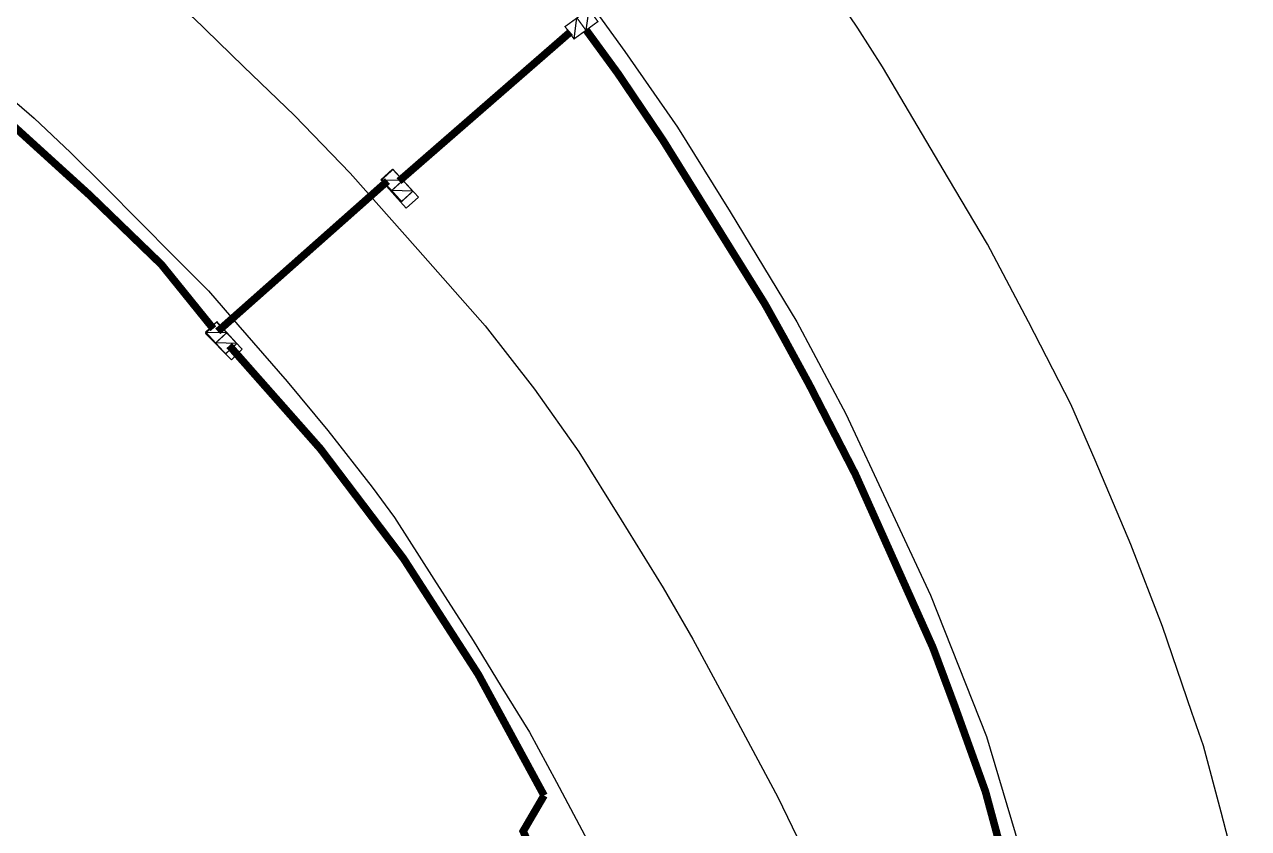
# Model space of a CAD drawing. Extents: x 599509 to 599717, y 117117 to 117381.
# Drawn here: x 599658.3 to 599706.55, y 117233.12 to 117264.8 of the extents above; entities that cross this region are included whole.
import ezdxf

# ---------------------------------------------------------------- set-up
doc = ezdxf.new("R2010")
doc.units = 0
for name, pattern in [('AXES', [50.8, 31.75, -6.35, 6.35, -6.35]), ('CACHE', [0.375, 0.25, -0.125]), ('CHEMINEMENT', [23, 12, -2, 1, -2, 1, -2, 1, -2]), ('S_H__LIGNE_CONTINUE', [0])]:
    doc.linetypes.add(name, pattern=pattern)
for name, color, linetype in [('_SDEL_Chambre existante', 251, 'Continuous'), ('_SDEL_Fourreaux Enrobe Beton', 215, 'AXES'), ('_SDEL_Fourreaux existants', 7, 'Continuous'), ('_SDEL_GLISSIERES Securites', 6, 'Continuous'), ('_SDEL_Tranchee Pelle', 1, 'Continuous'), ('Fond_de_plan', 253, 'Continuous')]:
    doc.layers.add(name, color=color, linetype=linetype)
doc.styles.get("Standard").update_dxf_attribs({"font": 'arial.ttf'})
doc.linetypes.add('GBA', pattern='A,12.7,-5.08,["GBA",Standard,S=2.54,R=0,X=-2.54,Y=-1.27],-6.35', length=24.13)
doc.linetypes.add('Gs4', pattern='A,12.7,-5.08,["Gs4",Standard,S=2.54,R=0,X=-2.54,Y=-1.27],-5.08', length=22.86)

# ---------------------------------------------------------------- blocks, each defined once
blk = doc.blocks.new('A$C726C0802')
at = {"layer": 'Fond_de_plan', "color": 8, "linetype": 'S_H__LIGNE_CONTINUE'}
for p, q in [((0.05, 0.193), (1.257, 1.294)), ((2.391, 1.222), (1.183, 0.121))]:
    blk.add_line(p, q, dxfattribs=at)
at = {"layer": 'Fond_de_plan', "color": 8, "linetype": 'S_H__LIGNE_CONTINUE', "const_width": 0.1}
blk.add_lwpolyline([(0.05, 0.193), (2.316, 0.05), (2.391, 1.222), (0.124, 1.366)], close=True, dxfattribs=at)
blk.add_lwpolyline([(1.183, 0.121), (1.257, 1.294)], dxfattribs=at)

msp = doc.modelspace()

# ---------------------------------------------------------------- linework, layer by layer
at = {"layer": '_SDEL_Chambre existante'}
for points in [[(599672.813, 117259.097), (599672.35, 117258.681), (599673.35, 117257.567), (599673.834, 117258.001)], [(599665.877, 117253.077), (599665.434, 117252.625), (599666.462, 117251.587), (599666.889, 117252.011)]]:
    msp.add_lwpolyline(points, close=True, dxfattribs=at)
at = {"layer": '_SDEL_Fourreaux Enrobe Beton', "ltscale": 0.3, "const_width": 0.3}
msp.add_lwpolyline([(599631.751, 117278.47), (599635.459, 117276.813), (599638.727, 117274.9), (599642.301, 117272.681), (599645.333, 117270.461), (599648.536, 117268.343), (599651.912, 117265.915), (599654.949, 117263.367), (599657.933, 117260.746), (599660.852, 117258.095), (599663.7, 117255.343), (599665.745, 117252.813)], dxfattribs=at)
msp.add_lwpolyline([(599666.371, 117252.152, -0.075389), (599678.784, 117234.421, -2.107346)], format="xyb", dxfattribs=at)
at = {"layer": '_SDEL_Fourreaux existants', "color": 0, "linetype": 'CHEMINEMENT', "ltscale": 0.2, "const_width": 0.3}
for points in [[(599697.273, 117230.547), (599696.185, 117234.572), (599694.972, 117237.943), (599694.115, 117240.243), (599692.585, 117243.66), (599691.862, 117245.276), (599691.054, 117247.08), (599690.007, 117249.117), (599689.236, 117250.617), (599688.221, 117252.478), (599687.488, 117253.791), (599685.479, 117257.017), (599683.468, 117260.246), (599682.584, 117261.555), (599681.701, 117262.865), (599680.45, 117264.577)], [(599673.064, 117258.63), (599679.82, 117264.508)], [(599665.92, 117252.709), (599672.611, 117258.635)]]:
    msp.add_lwpolyline(points, dxfattribs=at)
at = {"layer": '_SDEL_GLISSIERES Securites', "color": 251, "linetype": 'GBA', "ltscale": 1.2}
for points in [[(599706.553, 117229.599), (599705.472, 117233.77), (599704.773, 117236.379), (599704.313, 117237.692), (599703.162, 117241.079), (599701.919, 117244.309), (599700.51, 117247.634), (599699.545, 117249.843), (599697.883, 117253.086), (599696.267, 117256.144), (599694.733, 117258.729), (599692.12, 117263.134), (599691.151, 117264.664), (599688.852, 117268.072), (599687.704, 117269.774), (599686.551, 117271.482), (599685.618, 117272.69), (599685.154, 117273.29), (599684.689, 117273.893), (599683.882, 117274.884), (599682.273, 117276.862), (599681.469, 117277.851)], [(599672.4, 117276.057), (599675.945, 117271.702), (599679.113, 117267.698), (599681.968, 117263.74), (599684.039, 117260.76), (599686.125, 117257.419), (599688.752, 117253.088), (599690.684, 117249.466), (599694.019, 117242.32), (599696.23, 117236.749), (599698.008, 117230.746), (599699.618, 117224.287), (599700.409, 117220.402), (599701.046, 117216.347), (599701.602, 117212.332), (599701.988, 117209.406), (599702.263, 117206.039), (599702.602, 117201.012), (599702.643, 117197.713), (599702.585, 117193.287), (599702.451, 117190.293), (599702.18, 117184.7), (599701.894, 117182.194), (599701.203, 117177.833)]]:
    msp.add_lwpolyline(points, dxfattribs=at)
at = {"layer": '_SDEL_GLISSIERES Securites', "color": 251, "linetype": 'Gs4', "ltscale": 0.8}
for points in [[(599654.636, 117273.625), (599658.907, 117270.371), (599662.028, 117267.643), (599664.94, 117265.088), (599666.941, 117263.15), (599668.942, 117261.211), (599671.141, 117258.945), (599673.804, 117255.935), (599676.468, 117252.925), (599678.408, 117250.436), (599680.158, 117247.961), (599681.822, 117245.286), (599683.485, 117242.61), (599684.648, 117240.587), (599686.326, 117237.468), (599688.004, 117234.349), (599689.311, 117231.631)], [(599657.515, 117262.119), (599658.68, 117261.107), (599660.122, 117259.764), (599661.479, 117258.4), (599662.836, 117257.036), (599664.194, 117255.673), (599665.551, 117254.309), (599666.714, 117252.968), (599668.65, 117250.729), (599670.265, 117248.804), (599672.002, 117246.576), (599672.894, 117245.375), (599674.442, 117242.951), (599675.989, 117240.527), (599677.096, 117238.721), (599678.203, 117236.915), (599679.274, 117234.95), (599681.49, 117230.764)]]:
    msp.add_lwpolyline(points, dxfattribs=at)
at = {"layer": '_SDEL_Tranchee Pelle', "linetype": 'CACHE', "ltscale": 8, "const_width": 0.3}
msp.add_lwpolyline([(599681.506, 117225.118), (599677.96, 117233.013), (599678.784, 117234.421)], dxfattribs=at)

# ---------------------------------------------------------------- block references
at = {"layer": '_SDEL_Chambre existante'}
for p, xscale, yscale, zscale, rotation in [((599680.008, 117264.141), 0.5119999999999768, 0.5119999999999768, 0.5119999999999768, 39.68248526430195), ((599672.296, 117258.633), 0.5119999999999767, 0.5119999999999767, 0.5119999999999767, 316.0714127434534), ((599665.356, 117252.629), 0.5119999999999767, 0.5119999999999767, 0.5119999999999767, 316.0714127434534)]:
    msp.add_blockref('A$C726C0802', p, dxfattribs=dict(at, xscale=xscale, yscale=yscale, zscale=zscale, rotation=rotation))

doc.saveas('drawing.dxf')
